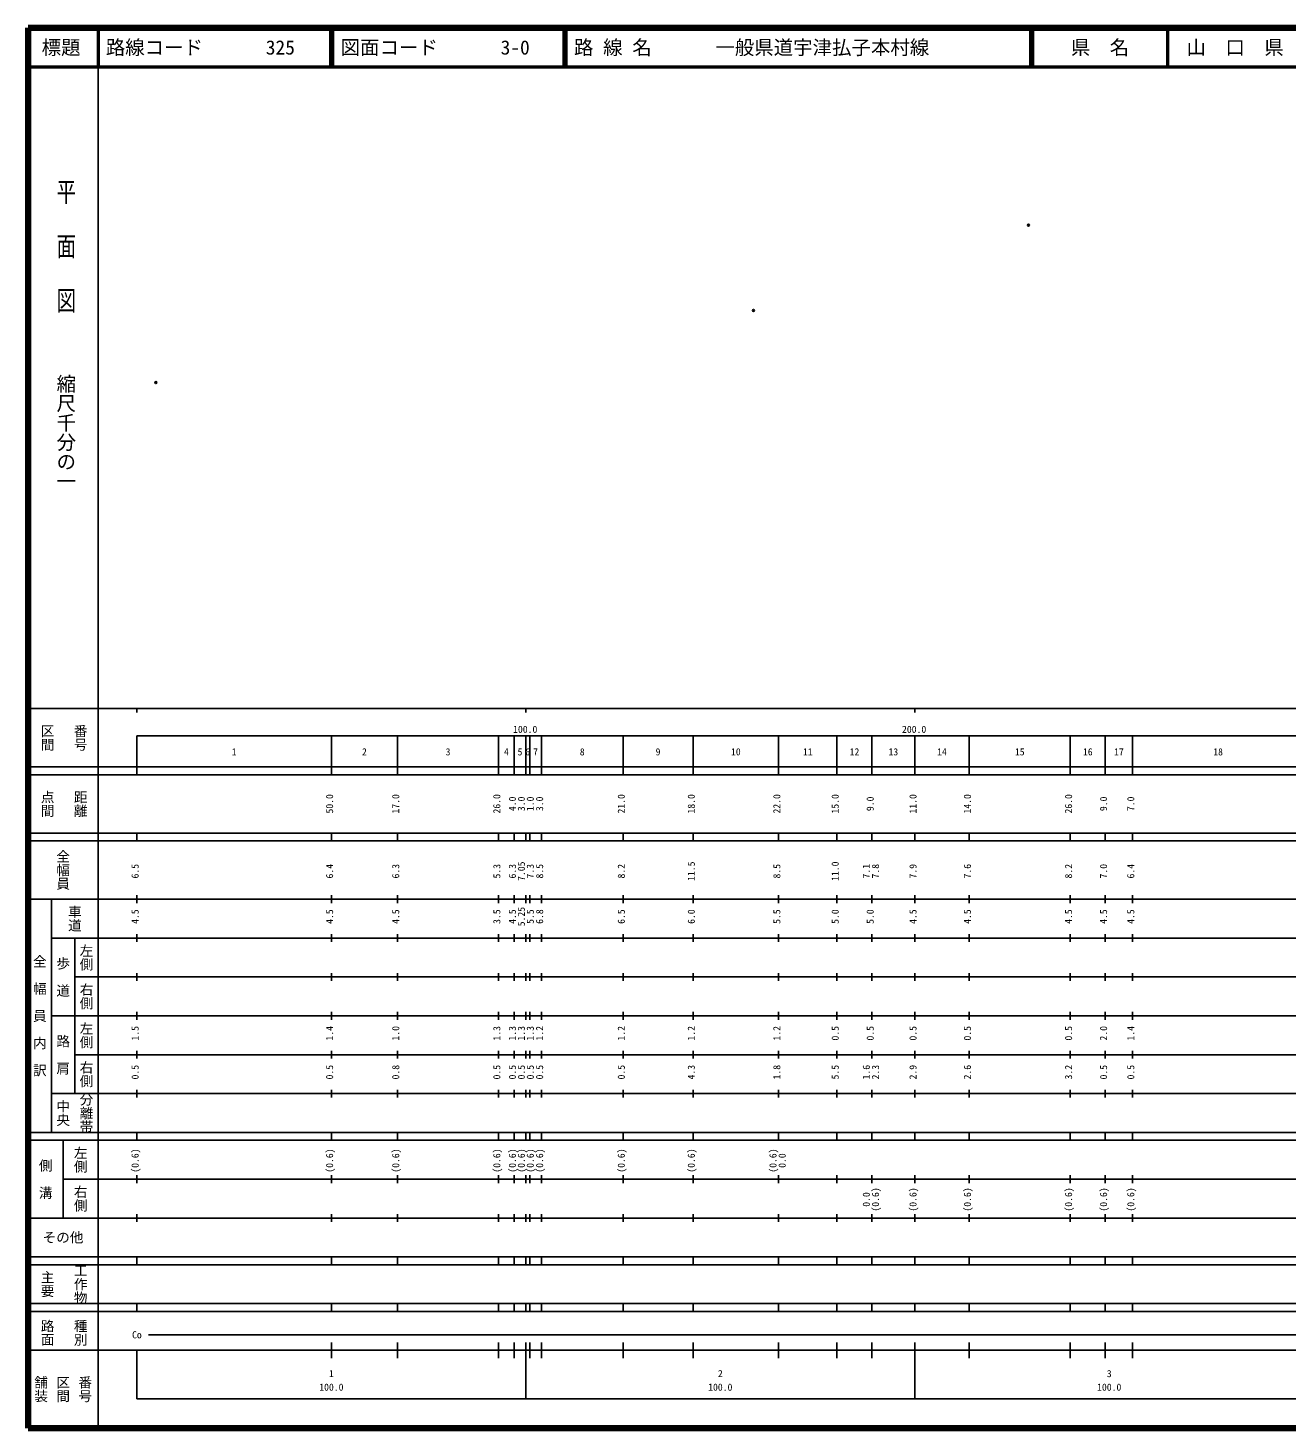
# Model space of a CAD drawing. Units: millimetres on the paper. Extents: x 40 to 680, y 20 to 380.
# Drawn here: x 40 to 363.7, y 20 to 380 of the extents above; entities that cross this region are included whole.
import ezdxf
from ezdxf.enums import TextEntityAlignment as Align

# ---------------------------------------------------------------- set-up
doc = ezdxf.new("R2010")
doc.units = ezdxf.units.MM
doc.header["$PDMODE"] = 32
doc.header["$PDSIZE"] = 0.5
doc.layers.add('M-OTRS', color=6, linetype='Continuous')
doc.layers.add('M-TTL-TXT', color=7, linetype='Continuous')
for name, color, linetype, lineweight in [('M-TTL', 2, 'Continuous', 140), ('M-TTL-BAND', 7, 'Continuous', 25), ('M-TTL-LINE', 7, 'Continuous', 50)]:
    doc.layers.add(name, color=color, linetype=linetype, lineweight=lineweight)
doc.styles.add('@ＭＳ ゴシック', font='')
doc.styles.add('ＭＳ ゴシック', font='')
doc.styles.get('@ＭＳ ゴシック').set_extended_font_data('@MS Gothic')
doc.styles.get('ＭＳ ゴシック').set_extended_font_data('MS Gothic')

msp = doc.modelspace()

# ---------------------------------------------------------------- linework, layer by layer
at = {"layer": 'M-OTRS'}
for p in [(297.227, 329.318), (226.522, 307.377), (72.88, 288.825)]:
    msp.add_point(p, dxfattribs=at)
at = {"layer": 'M-TTL'}
for p, q in [((40, 380), (40, 20)), ((680, 380), (40, 380)), ((40, 20), (680, 20))]:
    msp.add_line(p, q, dxfattribs=at)
at = {"layer": 'M-TTL-BAND'}
for p, q in [((58, 370), (58, 20)), ((40, 205), (579, 205)), ((68, 205), (68, 204)), ((168, 205), (168, 204)), ((268, 205), (268, 204)), ((68, 198), (579, 198)), ((68, 198), (68, 188)), ((118, 188), (118, 198)), ((135, 188), (135, 198)), ((161, 188), (161, 198)), ((165, 188), (165, 198)), ((168, 188), (168, 198)), ((169, 188), (169, 198)), ((172, 188), (172, 198)), ((193, 188), (193, 198)), ((211, 188), (211, 198)), ((233, 188), (233, 198)), ((248, 188), (248, 198)), ((257, 188), (257, 198)), ((268, 188), (268, 198)), ((282, 188), (282, 198)), ((308, 188), (308, 198)), ((317, 188), (317, 198)), ((324, 188), (324, 198)), ((40, 190), (579, 190)), ((40, 188), (579, 188)), ((40, 173), (579, 173)), ((68, 171), (68, 173)), ((118, 171), (118, 173)), ((135, 171), (135, 173)), ((161, 171), (161, 173)), ((165, 171), (165, 173)), ((168, 171), (168, 173)), ((169, 171), (169, 173)), ((172, 171), (172, 173)), ((193, 171), (193, 173)), ((211, 171), (211, 173)), ((233, 171), (233, 173)), ((248, 171), (248, 173)), ((257, 171), (257, 173)), ((268, 171), (268, 173)), ((282, 171), (282, 173)), ((308, 171), (308, 173)), ((317, 171), (317, 173)), ((324, 171), (324, 173)), ((40, 171), (579, 171)), ((40, 156), (579, 156)), ((46, 96), (46, 156)), ((68, 155), (68, 157)), ((118, 155), (118, 157)), ((135, 155), (135, 157)), ((161, 155), (161, 157)), ((165, 155), (165, 157)), ((168, 155), (168, 157)), ((169, 155), (169, 157)), ((172, 155), (172, 157)), ((193, 155), (193, 157)), ((211, 155), (211, 157)), ((233, 155), (233, 157)), ((248, 155), (248, 157)), ((257, 155), (257, 157)), ((268, 155), (268, 157)), ((282, 155), (282, 157)), ((308, 155), (308, 157)), ((317, 155), (317, 157)), ((324, 155), (324, 157)), ((46, 146), (579, 146)), ((52, 146), (52, 106)), ((68, 145), (68, 147)), ((118, 145), (118, 147)), ((135, 145), (135, 147)), ((161, 145), (161, 147)), ((165, 145), (165, 147)), ((168, 145), (168, 147)), ((169, 145), (169, 147)), ((172, 145), (172, 147)), ((193, 145), (193, 147)), ((211, 145), (211, 147)), ((233, 145), (233, 147)), ((248, 145), (248, 147)), ((257, 145), (257, 147)), ((268, 145), (268, 147)), ((282, 145), (282, 147)), ((308, 145), (308, 147)), ((317, 145), (317, 147)), ((324, 145), (324, 147)), ((68, 135), (68, 137)), ((118, 135), (118, 137)), ((135, 135), (135, 137)), ((161, 135), (161, 137)), ((165, 135), (165, 137)), ((168, 135), (168, 137)), ((169, 135), (169, 137)), ((172, 135), (172, 137)), ((193, 135), (193, 137)), ((211, 135), (211, 137)), ((233, 135), (233, 137)), ((248, 135), (248, 137)), ((257, 135), (257, 137)), ((268, 135), (268, 137)), ((282, 135), (282, 137)), ((308, 135), (308, 137)), ((317, 135), (317, 137)), ((324, 135), (324, 137)), ((52, 136), (579, 136)), ((46, 126), (579, 126)), ((68, 125), (68, 127)), ((118, 125), (118, 127)), ((135, 125), (135, 127)), ((161, 125), (161, 127)), ((165, 125), (165, 127)), ((168, 125), (168, 127)), ((169, 125), (169, 127)), ((172, 125), (172, 127)), ((193, 125), (193, 127)), ((211, 125), (211, 127)), ((233, 125), (233, 127)), ((248, 125), (248, 127)), ((257, 125), (257, 127)), ((268, 125), (268, 127)), ((282, 125), (282, 127)), ((308, 125), (308, 127)), ((317, 125), (317, 127)), ((324, 125), (324, 127)), ((52, 116), (579, 116)), ((68, 115), (68, 117)), ((118, 115), (118, 117)), ((135, 115), (135, 117)), ((161, 115), (161, 117)), ((165, 115), (165, 117)), ((168, 115), (168, 117)), ((169, 115), (169, 117)), ((172, 115), (172, 117)), ((193, 115), (193, 117)), ((211, 115), (211, 117)), ((233, 115), (233, 117)), ((248, 115), (248, 117)), ((257, 115), (257, 117)), ((268, 115), (268, 117)), ((282, 115), (282, 117)), ((308, 115), (308, 117)), ((317, 115), (317, 117)), ((324, 115), (324, 117)), ((46, 106), (579, 106)), ((68, 105), (68, 107)), ((118, 105), (118, 107)), ((135, 105), (135, 107)), ((161, 105), (161, 107)), ((165, 105), (165, 107)), ((168, 105), (168, 107)), ((169, 105), (169, 107)), ((172, 105), (172, 107)), ((193, 105), (193, 107)), ((211, 105), (211, 107)), ((233, 105), (233, 107)), ((248, 105), (248, 107)), ((257, 105), (257, 107)), ((268, 105), (268, 107)), ((282, 105), (282, 107)), ((308, 105), (308, 107)), ((317, 105), (317, 107)), ((324, 105), (324, 107)), ((40, 96), (579, 96)), ((40, 94), (579, 94)), ((49, 94), (49, 74)), ((68, 94), (68, 96)), ((118, 94), (118, 96)), ((135, 94), (135, 96)), ((161, 94), (161, 96)), ((165, 94), (165, 96)), ((168, 94), (168, 96)), ((169, 94), (169, 96)), ((172, 94), (172, 96)), ((193, 94), (193, 96)), ((211, 94), (211, 96)), ((233, 94), (233, 96)), ((248, 94), (248, 96)), ((257, 94), (257, 96)), ((268, 94), (268, 96)), ((282, 94), (282, 96)), ((308, 94), (308, 96)), ((317, 94), (317, 96)), ((324, 94), (324, 96)), ((49, 84), (579, 84)), ((68, 83), (68, 85)), ((118, 83), (118, 85)), ((135, 83), (135, 85)), ((161, 83), (161, 85)), ((165, 83), (165, 85)), ((168, 83), (168, 85)), ((169, 83), (169, 85)), ((172, 83), (172, 85)), ((193, 83), (193, 85)), ((211, 83), (211, 85)), ((233, 83), (233, 85)), ((248, 83), (248, 85)), ((257, 83), (257, 85)), ((268, 83), (268, 85)), ((282, 83), (282, 85)), ((308, 83), (308, 85)), ((317, 83), (317, 85)), ((324, 83), (324, 85)), ((40, 74), (579, 74)), ((68, 73), (68, 75)), ((118, 73), (118, 75)), ((135, 73), (135, 75)), ((161, 73), (161, 75)), ((165, 73), (165, 75)), ((168, 73), (168, 75)), ((169, 73), (169, 75)), ((172, 73), (172, 75)), ((193, 73), (193, 75)), ((211, 73), (211, 75)), ((233, 73), (233, 75)), ((248, 73), (248, 75)), ((257, 73), (257, 75)), ((268, 73), (268, 75)), ((282, 73), (282, 75)), ((308, 73), (308, 75)), ((317, 73), (317, 75)), ((324, 73), (324, 75)), ((40, 64), (579, 64)), ((40, 62), (579, 62)), ((68, 62), (68, 64)), ((118, 62), (118, 64)), ((135, 62), (135, 64)), ((161, 62), (161, 64)), ((165, 62), (165, 64)), ((168, 62), (168, 64)), ((169, 62), (169, 64)), ((172, 62), (172, 64)), ((193, 62), (193, 64)), ((211, 62), (211, 64)), ((233, 62), (233, 64)), ((248, 62), (248, 64)), ((257, 62), (257, 64)), ((268, 62), (268, 64)), ((282, 62), (282, 64)), ((308, 62), (308, 64)), ((317, 62), (317, 64)), ((324, 62), (324, 64)), ((40, 52), (579, 52)), ((68, 50), (68, 52)), ((118, 50), (118, 52)), ((135, 50), (135, 52)), ((161, 50), (161, 52)), ((165, 50), (165, 52)), ((168, 50), (168, 52)), ((169, 50), (169, 52)), ((172, 50), (172, 52)), ((193, 50), (193, 52)), ((211, 50), (211, 52)), ((233, 50), (233, 52)), ((248, 50), (248, 52)), ((257, 50), (257, 52)), ((268, 50), (268, 52)), ((282, 50), (282, 52)), ((308, 50), (308, 52)), ((317, 50), (317, 52)), ((324, 50), (324, 52)), ((40, 50), (579, 50)), ((71, 44), (510.5, 44)), ((40, 40), (579, 40)), ((68, 40), (68, 27.5)), ((118, 38), (118, 42)), ((135, 38), (135, 42)), ((161, 38), (161, 42)), ((165, 38), (165, 42)), ((168, 27.5), (168, 42)), ((169, 38), (169, 42)), ((172, 38), (172, 42)), ((193, 38), (193, 42)), ((211, 38), (211, 42)), ((233, 38), (233, 42)), ((248, 38), (248, 42)), ((257, 38), (257, 42)), ((268, 27.5), (268, 42)), ((282, 38), (282, 42)), ((308, 38), (308, 42)), ((317, 38), (317, 42)), ((324, 38), (324, 42)), ((68, 27.5), (579, 27.5))]:
    msp.add_line(p, q, dxfattribs=at)
at = {"layer": 'M-TTL-LINE'}
for p, q in [((58, 380), (58, 370)), ((117.75, 380), (117.75, 370)), ((118.25, 380), (118.25, 370)), ((177.75, 380), (177.75, 370)), ((178.25, 380), (178.25, 370)), ((297.75, 380), (297.75, 370)), ((298.25, 380), (298.25, 370)), ((333, 380), (333, 370)), ((40, 370), (680, 370))]:
    msp.add_line(p, q, dxfattribs=at)

# ---------------------------------------------------------------- texts
at = {"layer": 'M-TTL-BAND', "style": '@ＭＳ ゴシック', "width": 1.4}
msp.add_text('平  面  図', height=3.666, rotation=270, dxfattribs=at).set_placement((49.777, 306.475), align=Align.MIDDLE_RIGHT)
at = {"layer": 'M-TTL-BAND', "style": '@ＭＳ ゴシック'}
msp.add_text('縮尺千分の一', height=3.666, rotation=270, dxfattribs=at).set_placement((49.777, 261.03), align=Align.MIDDLE_RIGHT)
for s, p in [('区間', (45, 197.5)), ('番号', (53.5, 197.5)), ('点間', (45, 180.5)), ('距離', (53.5, 180.5)), ('全幅員', (49, 163.5)), ('車道', (52, 151)), ('左側', (55, 141)), ('全\u3000幅\u3000員\u3000内\u3000訳', (43, 126)), ('歩\u3000道', (49, 136)), ('右側', (55, 131)), ('左側', (55, 121)), ('路\u3000肩', (49, 116)), ('右側', (55, 111)), ('分離帯', (55, 101)), ('中央', (49, 101)), ('左側', (53.5, 89)), ('側\u3000溝', (44.5, 84)), ('右側', (53.5, 79)), ('工作物', (53.5, 57)), ('主要', (45, 57)), ('路面', (45, 44.5)), ('種別', (53.5, 44.5)), ('舗装', (43.333, 30)), ('区間', (49, 30)), ('番号', (54.667, 30))]:
    msp.add_text(s, height=2.566, rotation=270, dxfattribs=at).set_placement(p, align=Align.MIDDLE_CENTER)
at = {"layer": 'M-TTL-BAND', "style": 'ＭＳ ゴシック'}
for s, p in [('100.0', (167.844, 198.195)), ('200.0', (267.844, 198.195)), ('1', (93, 192.405)), ('2', (126.5, 192.405)), ('3', (148, 192.405)), ('4', (163, 192.405)), ('5', (166.5, 192.405)), ('6', (168.5, 192.405)), ('7', (170.5, 192.405)), ('8', (182.5, 192.405)), ('9', (202, 192.405)), ('10', (222, 192.405)), ('11', (240.5, 192.405)), ('12', (252.5, 192.405)), ('13', (262.5, 192.405)), ('14', (275, 192.405)), ('15', (295, 192.405)), ('16', (312.5, 192.405)), ('17', (320.5, 192.405)), ('18', (346, 192.405)), ('Co', (68, 42.5)), ('1', (118, 32.523)), ('2', (218, 32.523)), ('3', (318, 32.523)), ('100.0', (118, 29.033)), ('100.0', (218, 29.033)), ('100.0', (318, 29.033))]:
    msp.add_text(s, height=1.833, dxfattribs=at).set_placement(p, align=Align.BOTTOM_CENTER)
for s, p in [('50.0', (119, 180.5)), ('17.0', (136, 180.5)), ('26.0', (162, 180.5)), ('4.0', (166, 180.5)), ('3.0', (168.3, 180.5)), ('1.0', (170.6, 180.5)), ('3.0', (173, 180.5)), ('21.0', (194, 180.5)), ('18.0', (212, 180.5)), ('22.0', (234, 180.5)), ('15.0', (249, 180.5)), ('9.0', (258, 180.5)), ('11.0', (269, 180.5)), ('14.0', (283, 180.5)), ('26.0', (309, 180.5)), ('9.0', (318, 180.5)), ('7.0', (325, 180.5)), ('6.5', (69, 163.174)), ('6.4', (119, 163.174)), ('6.3', (136, 163.174)), ('5.3', (162, 163.174)), ('6.3', (166, 163.174)), ('7.05', (168.3, 163.174)), ('7.3', (170.6, 163.174)), ('8.5', (173, 163.174)), ('8.2', (194, 163.174)), ('11.5', (212, 163.174)), ('8.5', (234, 163.174)), ('11.0', (249, 163.174)), ('7.1', (257, 163.174)), ('7.8', (259.37, 163.174)), ('7.9', (269, 163.174)), ('7.6', (283, 163.174)), ('8.2', (309, 163.174)), ('7.0', (318, 163.174)), ('6.4', (325, 163.174)), ('4.5', (69, 151.5)), ('4.5', (119, 151.5)), ('4.5', (136, 151.5)), ('3.5', (162, 151.5)), ('4.5', (166, 151.5)), ('5.25', (168.3, 151.5)), ('5.5', (170.6, 151.5)), ('6.8', (173, 151.5)), ('6.5', (194, 151.5)), ('6.0', (212, 151.5)), ('5.5', (234, 151.5)), ('5.0', (249, 151.5)), ('5.0', (258, 151.5)), ('4.5', (269, 151.5)), ('4.5', (283, 151.5)), ('4.5', (309, 151.5)), ('4.5', (318, 151.5)), ('4.5', (325, 151.5)), ('1.5', (69, 121.5)), ('1.4', (119, 121.5)), ('1.0', (136, 121.5)), ('1.3', (162, 121.5)), ('1.3', (166, 121.5)), ('1.3', (168.3, 121.5)), ('1.3', (170.6, 121.5)), ('1.2', (173, 121.5)), ('1.2', (194, 121.5)), ('1.2', (212, 121.5)), ('1.2', (234, 121.5)), ('0.5', (249, 121.5)), ('0.5', (258, 121.5)), ('0.5', (269, 121.5)), ('0.5', (283, 121.5)), ('0.5', (309, 121.5)), ('2.0', (318, 121.5)), ('1.4', (325, 121.5)), ('0.5', (69, 111.5)), ('0.5', (119, 111.5)), ('0.8', (136, 111.5)), ('0.5', (162, 111.5)), ('0.5', (166, 111.5)), ('0.5', (168.3, 111.5)), ('0.5', (170.6, 111.5)), ('0.5', (173, 111.5)), ('0.5', (194, 111.5)), ('4.3', (212, 111.5)), ('1.8', (234, 111.5)), ('5.5', (249, 111.5)), ('1.6', (257, 111.5)), ('2.3', (259.37, 111.5)), ('2.9', (269, 111.5)), ('2.6', (283, 111.5)), ('3.2', (309, 111.5)), ('0.5', (318, 111.5)), ('0.5', (325, 111.5)), ('(0.6)', (69, 88.764)), ('(0.6)', (119, 88.764)), ('(0.6)', (136, 88.764)), ('(0.6)', (162, 88.764)), ('(0.6)', (166, 88.764)), ('(0.6)', (168.3, 88.764)), ('(0.6)', (170.6, 88.764)), ('(0.6)', (173, 88.764)), ('(0.6)', (194, 88.764)), ('(0.6)', (212, 88.764)), ('(0.6)', (233, 88.764)), ('0.0', (235.37, 88.764)), ('0.0', (257, 78.764)), ('(0.6)', (259.37, 78.764)), ('(0.6)', (269, 78.764)), ('(0.6)', (283, 78.764)), ('(0.6)', (309, 78.764)), ('(0.6)', (318, 78.764)), ('(0.6)', (325, 78.764))]:
    msp.add_text(s, height=1.833, rotation=90, dxfattribs=at).set_placement(p, align=Align.BOTTOM_CENTER)
msp.add_text('その他', height=2.566, dxfattribs=at).set_placement((49, 69), align=Align.MIDDLE_CENTER)
at = {"layer": 'M-TTL-TXT', "style": 'ＭＳ ゴシック'}
for s, p in [('標題', (48.5, 375)), ('県\u3000名', (315.625, 375)), ('山\u3000口\u3000県', (350.375, 375))]:
    msp.add_text(s, height=3.666, dxfattribs=at).set_placement(p, align=Align.MIDDLE_CENTER)
for s, p in [('路線コード', (60, 375)), ('325', (101.142, 375)), ('図面コード', (120.38, 375)), ('3-0', (161.521, 375)), ('路 線 名', (180.38, 375)), ('一般県道宇津払子本村線', (216.734, 375))]:
    msp.add_text(s, height=3.666, dxfattribs=at).set_placement(p, align=Align.MIDDLE_LEFT)

doc.saveas('drawing.dxf')
